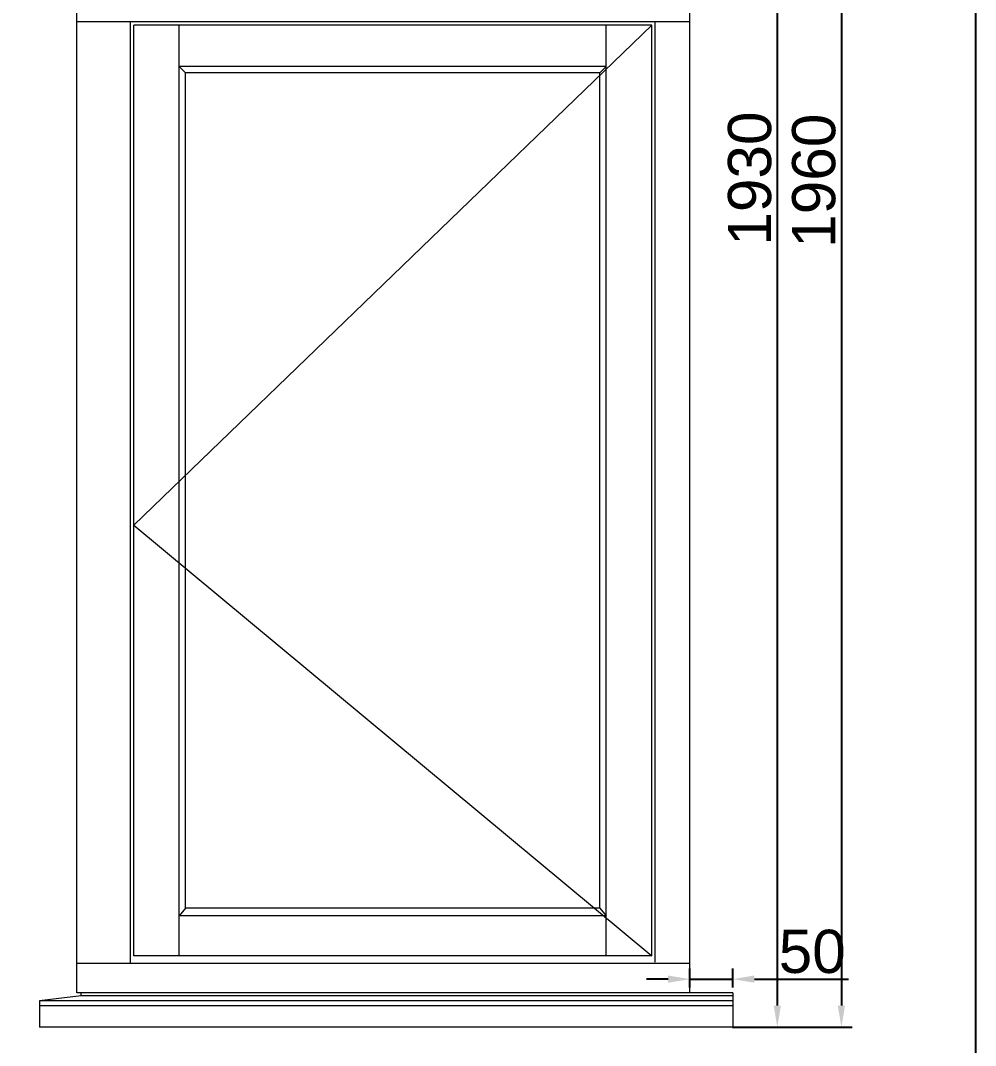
# Model space of a CAD drawing. Header units: millimetres. Extents: x 0 to 182016, y 11 to 3710.
# Drawn here: x 52469 to 53575, y 937 to 2123 of the extents above; entities that cross this region are included whole.
import ezdxf

# ---------------------------------------------------------------- set-up
doc = ezdxf.new("R2010")
doc.units = ezdxf.units.MM
doc.layers.add('FIX varčių lankst.', color=170, linetype='TRACKS', lineweight=13)
doc.styles.get("Standard").update_dxf_attribs({"font": 'arial.ttf'})
doc.linetypes.add('TRACKS', pattern='A,3.81,[130,ltypeshp.shx,S=6.35,R=0,X=0,Y=0],3.81', length=7.62)
doc.dimstyles.new('Padidinti matmenys', dxfattribs={"dimscale": 10, "dimtxt": 5, "dimasz": 2.5, "dimexe": 1.25, "dimexo": 0.625, "dimtad": 1, "dimdec": 1, "dimtxsty": 'Standard', "dimcen": 2.5, "dimadec": 0, "dimazin": 0, "dimtfac": 1, "dimtdec": 1, "dimtmove": 0, "dimatfit": 3, "dimfxl": 1, "dimarcsym": 0})

# ---------------------------------------------------------------- blocks, each defined once
blk = doc.blocks.new('*D1709')
at = {"color": 0, "lineweight": -2, "transparency": 16777216}
for p, q in [((53242.4, 2887.9), (53357.9, 2887.9)), ((53345.4, 2862.9), (53345.4, 982.9)), ((53293.5, 957.9), (53357.9, 957.9))]:
    blk.add_line(p, q, dxfattribs=at)
at = {"color": 0, "transparency": 16777216}
for points in [[(53341.3, 2862.9), (53349.6, 2862.9), (53345.4, 2887.9)], [(53341.3, 982.9), (53349.6, 982.9), (53345.4, 957.9)]]:
    blk.add_solid(points, dxfattribs=at)
at = {"layer": 'Defpoints', "color": 0, "transparency": 16777216}
for p in [(53236.2, 2887.9), (53287.3, 957.9), (53345.4, 957.9)]:
    blk.add_point(p, dxfattribs=at)
at = {"color": 0, "lineweight": 5, "transparency": 16777216, "insert": (53313.6, 1940.4), "char_height": 50, "attachment_point": 5, "rotation": 90}
blk.add_mtext('1930', dxfattribs=at)
blk = doc.blocks.new('*D2082')
at = {"color": 0, "lineweight": -2, "ltscale": 0.1, "transparency": 16777216}
for p, q in [((53243.9, 1004.1), (53243.9, 1026.1)), ((53293.9, 1004.1), (53293.9, 1026.1)), ((53218.9, 1013.6), (53193.9, 1013.6)), ((53243.9, 1013.6), (53293.9, 1013.6)), ((53318.9, 1013.6), (53427.9, 1013.6))]:
    blk.add_line(p, q, dxfattribs=at)
at = {"color": 0, "ltscale": 0.1, "transparency": 16777216}
for points in [[(53218.9, 1017.8), (53218.9, 1009.4), (53243.9, 1013.6)], [(53318.9, 1017.8), (53318.9, 1009.4), (53293.9, 1013.6)]]:
    blk.add_solid(points, dxfattribs=at)
at = {"layer": 'Defpoints', "color": 0, "ltscale": 0.1, "transparency": 16777216}
for p in [(53293.9, 1013.6), (53243.9, 997.9), (53293.9, 997.9)]:
    blk.add_point(p, dxfattribs=at)
at = {"color": 0, "ltscale": 0.1, "transparency": 16777216, "insert": (53385.9, 1045.4), "char_height": 50, "attachment_point": 5}
blk.add_mtext('50', dxfattribs=at)
blk = doc.blocks.new('*D1716')
at = {"color": 0, "lineweight": -2, "ltscale": 0.1, "transparency": 16777216}
for p, q in [((53250.2, 2917.9), (53432.2, 2917.9)), ((53419.7, 2892.9), (53419.7, 982.9)), ((53293.5, 957.9), (53432.2, 957.9))]:
    blk.add_line(p, q, dxfattribs=at)
at = {"color": 0, "ltscale": 0.1, "transparency": 16777216}
for points in [[(53415.5, 2892.9), (53423.8, 2892.9), (53419.7, 2917.9)], [(53415.5, 982.9), (53423.8, 982.9), (53419.7, 957.9)]]:
    blk.add_solid(points, dxfattribs=at)
at = {"layer": 'Defpoints', "color": 0, "ltscale": 0.1, "transparency": 16777216}
for p in [(53243.9, 2917.9), (53287.3, 957.9), (53419.7, 957.9)]:
    blk.add_point(p, dxfattribs=at)
at = {"color": 0, "ltscale": 0.1, "transparency": 16777216, "insert": (53387.9, 1937.9), "char_height": 50, "attachment_point": 5, "rotation": 90}
blk.add_mtext('1960', dxfattribs=at)

msp = doc.modelspace()

# ---------------------------------------------------------------- linework, layer by layer
at = {"lineweight": 5}
for p, q in [((52533.9852843, 997.8961834), (52533.9852843, 2887.9266326)), ((53243.9357056, 997.8961834), (53243.9357056, 2887.9266326)), ((53243.9357056, 2121.9011768), (52533.9852843, 2121.9011768)), ((52595.9468089, 1031.8036007), (52595.9468089, 2121.9011768)), ((52599.9468089, 1040.6961834), (52599.9468089, 2117.9011768)), ((53199.9357053, 2117.9011768), (52599.9468089, 2117.9011768)), ((52652.6297142, 1040.6961834), (52652.6297142, 2117.9011768)), ((53147.2527996, 1040.6961834), (53147.2527996, 2117.9011768)), ((53199.9357056, 1040.6961834), (53199.9357056, 2117.9011768)), ((53203.9357056, 1033.2460119), (53203.9357056, 2121.9011768)), ((53147.2527996, 2070.2182711), (52652.6297142, 2070.2182711)), ((52652.6297142, 2070.2182711), (52659.9468085, 2062.9011768)), ((53147.2527996, 2070.2182711), (53139.9357053, 2062.9011768)), ((52659.9468085, 1095.6961834), (52659.9468085, 2062.9011768)), ((53139.9357053, 2062.9011768), (52659.9468085, 2062.9011768)), ((53139.9357053, 1095.6961834), (53139.9357053, 2062.9011768)), ((52659.9468085, 1095.6961834), (52652.6297142, 1086.7148096)), ((53139.9357053, 1095.6961834), (52659.9468085, 1095.6961834)), ((53139.9357053, 1095.6961834), (53147.2527996, 1086.7148096)), ((53147.2527996, 1086.7148096), (52652.6297142, 1086.7148096)), ((53199.9357053, 1040.6961834), (52599.9468089, 1040.6961834)), ((53243.9357056, 1031.8036007), (52533.9852843, 1031.8036007)), ((53293.9357056, 997.8961834), (52533.9852843, 997.8961834)), ((52538.9852843, 994.1455032), (52538.9852843, 997.8961834)), ((53243.9357056, 997.8961834), (52541.7254164, 997.8961834)), ((53293.9357056, 997.8961834), (53293.9357056, 957.8961834)), ((52538.9852843, 994.1455032), (52490.6311315, 988.5004779)), ((53293.9357056, 988.5004779), (52490.6311315, 988.5004779)), ((52490.6311315, 988.5004779), (52490.6311315, 957.8961834)), ((53293.9357056, 994.1455032), (52538.9852843, 994.1455032)), ((53293.9357056, 982.5233097), (52490.6311315, 982.5233097)), ((53293.9357056, 957.8961834), (52490.6311315, 957.8961834))]:
    msp.add_line(p, q, dxfattribs=at)
msp.add_lwpolyline([(53575.0454685, 3710.4502728), (53575.0454685, 10.9108603), (48075.7301256, 10.9108603), (48075.7301256, 3710.4502728)], close=True)
at = {"layer": 'FIX varčių lankst.', "lineweight": 0, "ltscale": 4}
for p, q in [((53199.9357053, 2117.9011768), (52599.9468085, 1539.2986801)), ((52599.9468085, 1539.2986801), (53199.9357053, 1040.6961834))]:
    msp.add_line(p, q, dxfattribs=at)

# ---------------------------------------------------------------- dimensions: what is measured, and where the dimension line sits
at = {"color": 1, "ltscale": 0.1}
for base, p1, p2, angle, picture, middle in [((53419.6591221, 957.8961834), (53243.9357056, 2917.9266326), (53287.2898584, 957.8961834), 90, '*D1716', (53387.8804727, 1937.911408)), ((53293.9357056, 1013.5916135), (53243.9357056, 997.8961834), (53293.9357056, 997.8961834), 180, '*D2082', (53385.9121722, 1045.3702629))]:
    dim = msp.add_linear_dim(base=base, p1=p1, p2=p2, angle=angle, dimstyle='Padidinti matmenys', dxfattribs=at)
    dim.commit()
    dim.dimension.update_dxf_attribs({"geometry": picture, "text_midpoint": middle})
at = {"color": 1, "lineweight": 5}
dim = msp.add_linear_dim(base=(53345.4351087, 957.8961834), p1=(53236.1955735, 2887.9266326), p2=(53287.2898584, 957.8961834), angle=90, dimstyle='Padidinti matmenys', dxfattribs=at)
dim.commit()
dim.dimension.update_dxf_attribs({"geometry": '*D1709', "text_midpoint": (53345.4351087, 1940.411408), "dimtype": 160})

doc.saveas('drawing.dxf')
